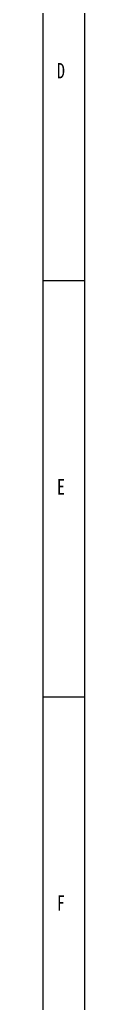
# Model space of a CAD drawing. Header units: millimetres. Extents: x 5 to 589, y 5 to 415.
# Drawn here: x 584 to 589, y 123.2 to 241.4 of the extents above; entities that cross this region are included whole.
import ezdxf

# ---------------------------------------------------------------- set-up
doc = ezdxf.new("R2010")
doc.units = ezdxf.units.MM
doc.styles.add('SLDTEXTSTYLE0', font='TXT', dxfattribs={"width": 0.75})

msp = doc.modelspace()

# ---------------------------------------------------------------- linework, layer by layer
at = {"color": 7, "linetype": 'Continuous', "lineweight": 0}
for p, q in [((589, 5), (589, 415)), ((584, 10), (584, 410)), ((589, 210), (584, 210)), ((584, 160), (589, 160))]:
    msp.add_line(p, q, dxfattribs=at)

# ---------------------------------------------------------------- texts
at = {"color": 7, "linetype": 'Continuous', "lineweight": 0, "char_height": 1.8521, "attachment_point": 1, "style": 'SLDTEXTSTYLE0'}
for s, insert in [('D', (585.6667, 236.168)), ('E', (585.6667, 186.168)), ('F', (585.6667, 136.168))]:
    msp.add_mtext(s, dxfattribs=dict(at, insert=insert))

doc.saveas('drawing.dxf')
